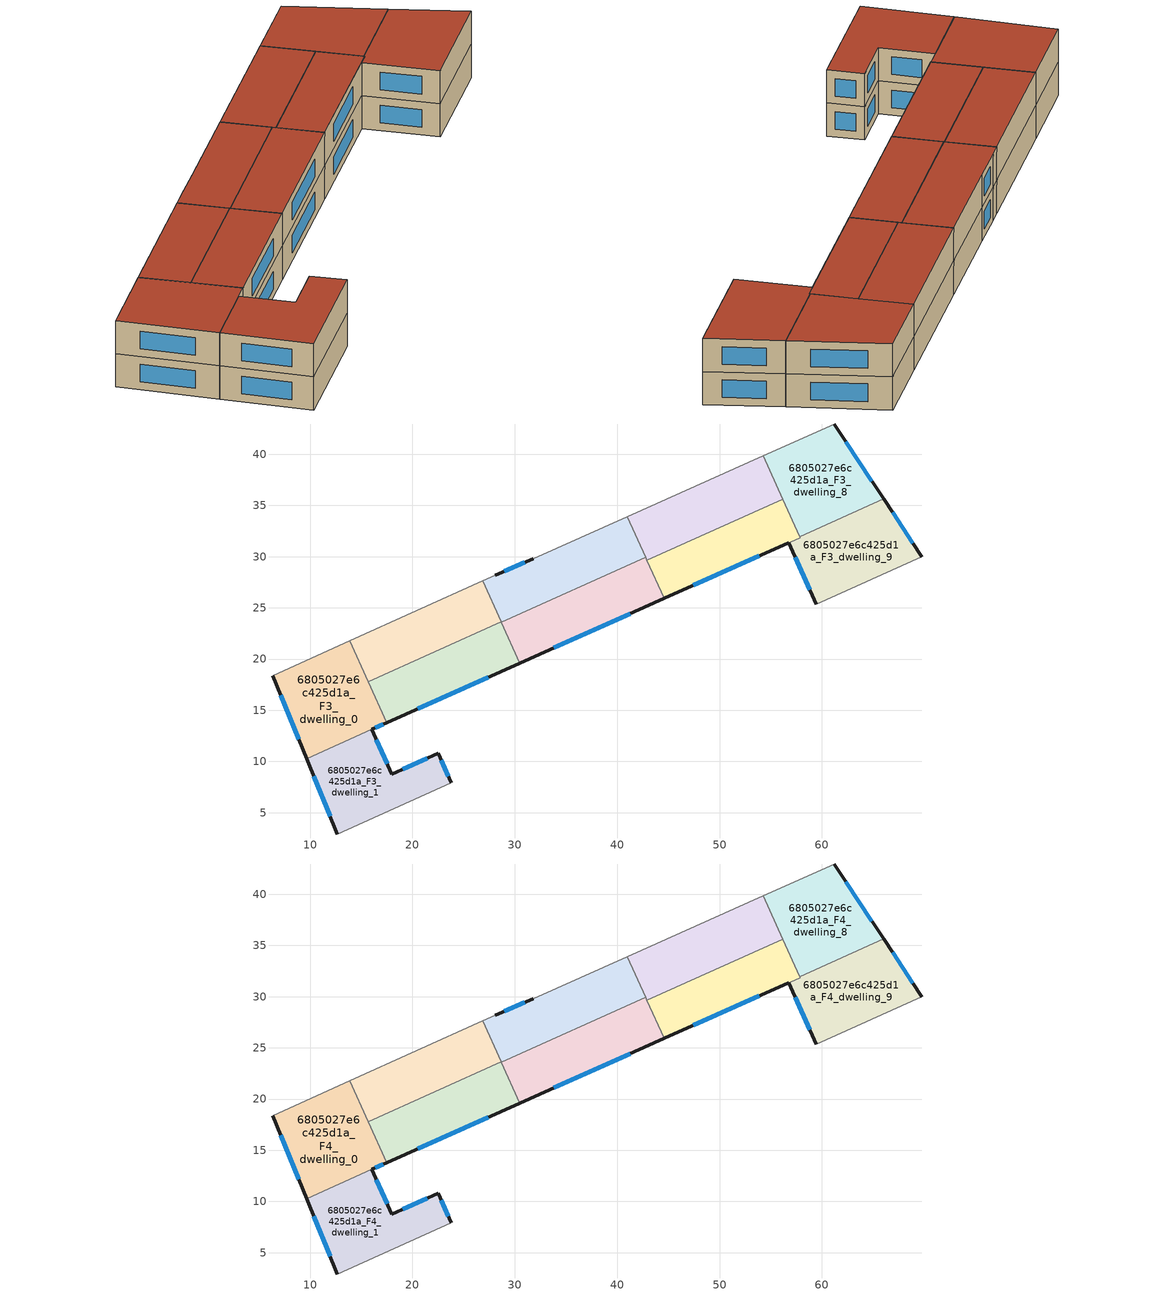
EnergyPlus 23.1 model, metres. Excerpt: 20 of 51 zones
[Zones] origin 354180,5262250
6805027e6c425d1a_F3_dwelling_0
 floor to 6805027e6c425d1a_F2_dwelling_0 (EU_floor_Construction): 13.89,21.79 17.48,13.79 9.66,10.27 6.35,18.39 z9
 wall outside (EU_wall_Construction): 6.35,18.39 9.66,10.27 / 16.02,13.13 17.48,13.79 z9:12
 wall adiabatic (EU_wall_Construction): 13.89,21.79 6.35,18.39 z9:12
 wall to 6805027e6c425d1a_F3_dwelling_2 (EU_wall_Construction): 15.69,17.78 13.89,21.79 z9:12
 wall to 6805027e6c425d1a_F3_dwelling_1 (EU_wall_Construction): 9.66,10.27 16.02,13.13 z9:12
 wall to 6805027e6c425d1a_F3_dwelling_3 (EU_wall_Construction): 17.49,13.79 15.69,17.78 z9:12
 window (EU_Window_Construction): 7.12,16.48 8.88,12.18 / 16.36,13.29 17.14,13.64 z9.7:11.3
6805027e6c425d1a_F3_dwelling_1
 floor to 6805027e6c425d1a_F2_dwelling_1 (EU_floor_Construction): 22.5,10.79 23.8,7.89 12.66,2.91 9.66,10.27 16.02,13.13 17.99,8.77 z9
 wall outside (EU_wall_Construction): 23.8,7.89 22.5,10.79 17.99,8.77 16.02,13.13 / 9.66,10.27 12.66,2.91 z9:12
 wall adiabatic (EU_wall_Construction): 12.66,2.91 23.8,7.89 z9:12
 window (EU_Window_Construction): 17.53,9.79 16.48,12.11 / 21.44,10.32 19.05,9.25 / 23.5,8.57 22.81,10.11 / 10.36,8.54 11.96,4.64 z9.7:11.3
6805027e6c425d1a_F3_dwelling_2
 floor to 6805027e6c425d1a_F2_dwelling_2 (EU_floor_Construction): 26.86,27.63 28.66,23.62 15.69,17.78 13.89,21.79 z9
 wall to 6805027e6c425d1a_F3_dwelling_3 (EU_wall_Construction): 15.69,17.78 28.66,23.62 z9:12
 wall adiabatic (EU_wall_Construction): 26.86,27.63 13.89,21.79 z9:12
 wall to 6805027e6c425d1a_F3_dwelling_4 (EU_wall_Construction): 28.66,23.62 26.86,27.63 z9:12
6805027e6c425d1a_F3_dwelling_3
 floor to 6805027e6c425d1a_F2_dwelling_3 (EU_floor_Construction): 28.66,23.62 30.47,19.6 17.49,13.79 15.69,17.78 z9
 wall outside (EU_wall_Construction): 17.49,13.79 30.47,19.6 z9:12
 wall to 6805027e6c425d1a_F3_dwelling_5 (EU_wall_Construction): 30.47,19.6 28.68,23.59 z9:12
 wall to 6805027e6c425d1a_F3_dwelling_4 (EU_wall_Construction): 28.68,23.59 28.66,23.62 z9:12
 window (EU_Window_Construction): 20.54,15.16 27.42,18.24 z9.7:11.3
6805027e6c425d1a_F3_dwelling_4
 floor to 6805027e6c425d1a_F2_dwelling_4 (EU_floor_Construction): 40.98,33.91 42.77,29.93 28.68,23.59 26.86,27.63 28.11,28.19 31.82,29.81 z9
 wall outside (EU_wall_Construction): 31.82,29.81 28.11,28.19 z9:12
 wall adiabatic (EU_wall_Construction): 40.98,33.91 31.82,29.81 / 28.11,28.19 26.86,27.63 z9:12
 wall to 6805027e6c425d1a_F3_dwelling_5 (EU_wall_Construction): 28.68,23.59 42.77,29.93 z9:12
 wall to 6805027e6c425d1a_F3_dwelling_6 (EU_wall_Construction): 42.77,29.93 40.98,33.91 z9:12
 window (EU_Window_Construction): 30.95,29.43 28.98,28.57 z9.7:11.3
6805027e6c425d1a_F3_dwelling_5
 floor to 6805027e6c425d1a_F2_dwelling_5 (EU_floor_Construction): 42.77,29.93 44.58,25.91 30.47,19.6 28.68,23.59 z9
 wall outside (EU_wall_Construction): 30.47,19.6 44.58,25.91 z9:12
 wall to 6805027e6c425d1a_F3_dwelling_7 (EU_wall_Construction): 44.58,25.92 42.9,29.64 z9:12
 wall to 6805027e6c425d1a_F3_dwelling_6 (EU_wall_Construction): 42.9,29.64 42.77,29.93 z9:12
 window (EU_Window_Construction): 33.79,21.08 41.27,24.43 z9.7:11.3
6805027e6c425d1a_F3_dwelling_6
 floor to 6805027e6c425d1a_F2_dwelling_6 (EU_floor_Construction): 54.26,39.85 56.17,35.62 42.9,29.64 40.98,33.91 z9
 wall to 6805027e6c425d1a_F3_dwelling_7 (EU_wall_Construction): 42.9,29.64 56.17,35.62 z9:12
 wall adiabatic (EU_wall_Construction): 54.26,39.85 40.98,33.91 z9:12
 wall to 6805027e6c425d1a_F3_dwelling_8 (EU_wall_Construction): 56.17,35.62 54.26,39.85 z9:12
6805027e6c425d1a_F3_dwelling_7
 floor to 6805027e6c425d1a_F2_dwelling_7 (EU_floor_Construction): 56.17,35.62 57.86,31.86 44.58,25.92 42.9,29.64 z9
 wall to 6805027e6c425d1a_F3_dwelling_9 (EU_wall_Construction): 44.58,25.92 57.86,31.86 57.82,31.95 z9:12
 wall to 6805027e6c425d1a_F3_dwelling_8 (EU_wall_Construction): 57.82,31.95 56.17,35.62 z9:12
6805027e6c425d1a_F3_dwelling_8
 floor to 6805027e6c425d1a_F2_dwelling_8 (EU_floor_Construction): 61.2,42.96 66.02,35.64 57.82,31.95 54.26,39.85 z9
 wall outside (EU_wall_Construction): 66.02,35.64 61.2,42.96 z9:12
 wall to 6805027e6c425d1a_F3_dwelling_9 (EU_wall_Construction): 57.82,31.95 66.02,35.64 z9:12
 wall adiabatic (EU_wall_Construction): 61.2,42.96 54.26,39.85 z9:12
 window (EU_Window_Construction): 64.89,37.36 62.33,41.24 z9.7:11.3
6805027e6c425d1a_F3_dwelling_9
 floor to 6805027e6c425d1a_F2_dwelling_9 (EU_floor_Construction): 66.02,35.64 69.76,29.98 59.44,25.36 56.75,31.36 44.58,25.92 57.86,31.86 57.82,31.95 z9
 wall outside (EU_wall_Construction): 69.76,29.98 66.02,35.64 / 44.58,25.91 56.75,31.36 59.44,25.36 z9:12
 wall adiabatic (EU_wall_Construction): 59.44,25.36 69.76,29.98 z9:12
 window (EU_Window_Construction): 68.88,31.31 66.9,34.31 / 57.38,29.95 58.81,26.77 / 47.44,27.19 53.89,30.08 z9.7:11.3
6805027e6c425d1a_F4_dwelling_0
 floor to 6805027e6c425d1a_F3_dwelling_0 (EU_floor_Construction): 13.89,21.79 17.48,13.79 9.66,10.27 6.35,18.39 z12
 wall outside (EU_wall_Construction): 6.35,18.39 9.66,10.27 / 16.02,13.13 17.48,13.79 z12:15
 wall adiabatic (EU_wall_Construction): 13.89,21.79 6.35,18.39 z12:15
 wall to 6805027e6c425d1a_F4_dwelling_2 (EU_wall_Construction): 15.69,17.78 13.89,21.79 z12:15
 wall to 6805027e6c425d1a_F4_dwelling_1 (EU_wall_Construction): 9.66,10.27 16.02,13.13 z12:15
 wall to 6805027e6c425d1a_F4_dwelling_3 (EU_wall_Construction): 17.49,13.79 15.69,17.78 z12:15
 window (EU_Window_Construction): 7.12,16.48 8.88,12.18 / 16.36,13.29 17.14,13.64 z12.7:14.3
 roof outside (EU_roof_Construction): 17.48,13.79 13.89,21.79 6.35,18.39 9.66,10.27 z15
6805027e6c425d1a_F4_dwelling_1
 floor to 6805027e6c425d1a_F3_dwelling_1 (EU_floor_Construction): 22.5,10.79 23.8,7.89 12.66,2.91 9.66,10.27 16.02,13.13 17.99,8.77 z12
 wall outside (EU_wall_Construction): 23.8,7.89 22.5,10.79 17.99,8.77 16.02,13.13 / 9.66,10.27 12.66,2.91 z12:15
 wall adiabatic (EU_wall_Construction): 12.66,2.91 23.8,7.89 z12:15
 window (EU_Window_Construction): 17.53,9.79 16.48,12.11 / 21.44,10.32 19.05,9.25 / 23.5,8.57 22.81,10.11 / 10.36,8.54 11.96,4.64 z12.7:14.3
 roof outside (EU_roof_Construction): 23.8,7.89 22.5,10.79 17.99,8.77 16.02,13.13 9.66,10.27 12.66,2.91 z15
6805027e6c425d1a_F4_dwelling_2
 floor to 6805027e6c425d1a_F3_dwelling_2 (EU_floor_Construction): 26.86,27.63 28.66,23.62 15.69,17.78 13.89,21.79 z12
 wall to 6805027e6c425d1a_F4_dwelling_3 (EU_wall_Construction): 15.69,17.78 28.66,23.62 z12:15
 wall adiabatic (EU_wall_Construction): 26.86,27.63 13.89,21.79 z12:15
 wall to 6805027e6c425d1a_F4_dwelling_4 (EU_wall_Construction): 28.66,23.62 26.86,27.63 z12:15
 roof outside (EU_roof_Construction): 28.66,23.62 26.86,27.63 13.89,21.79 15.69,17.78 z15
6805027e6c425d1a_F4_dwelling_3
 floor to 6805027e6c425d1a_F3_dwelling_3 (EU_floor_Construction): 28.66,23.62 30.47,19.6 17.49,13.79 15.69,17.78 z12
 wall outside (EU_wall_Construction): 17.49,13.79 30.47,19.6 z12:15
 wall to 6805027e6c425d1a_F4_dwelling_5 (EU_wall_Construction): 30.47,19.6 28.68,23.59 z12:15
 wall to 6805027e6c425d1a_F4_dwelling_4 (EU_wall_Construction): 28.68,23.59 28.66,23.62 z12:15
 window (EU_Window_Construction): 20.54,15.16 27.42,18.24 z12.7:14.3
 roof outside (EU_roof_Construction): 30.47,19.6 28.66,23.62 15.69,17.78 17.49,13.79 z15
6805027e6c425d1a_F4_dwelling_4
 floor to 6805027e6c425d1a_F3_dwelling_4 (EU_floor_Construction): 40.98,33.91 42.77,29.93 28.68,23.59 26.86,27.63 28.11,28.19 31.82,29.81 z12
 wall outside (EU_wall_Construction): 31.82,29.81 28.11,28.19 z12:15
 wall adiabatic (EU_wall_Construction): 40.98,33.91 31.82,29.81 / 28.11,28.19 26.86,27.63 z12:15
 wall to 6805027e6c425d1a_F4_dwelling_5 (EU_wall_Construction): 28.68,23.59 42.77,29.93 z12:15
 wall to 6805027e6c425d1a_F4_dwelling_6 (EU_wall_Construction): 42.77,29.93 40.98,33.91 z12:15
 window (EU_Window_Construction): 30.95,29.43 28.98,28.57 z12.7:14.3
 roof outside (EU_roof_Construction): 42.77,29.93 40.98,33.91 31.82,29.81 28.11,28.19 26.86,27.63 28.68,23.59 z15
6805027e6c425d1a_F4_dwelling_5
 floor to 6805027e6c425d1a_F3_dwelling_5 (EU_floor_Construction): 42.77,29.93 44.58,25.91 30.47,19.6 28.68,23.59 z12
 wall outside (EU_wall_Construction): 30.47,19.6 44.58,25.91 z12:15
 wall to 6805027e6c425d1a_F4_dwelling_7 (EU_wall_Construction): 44.58,25.92 42.9,29.64 z12:15
 wall to 6805027e6c425d1a_F4_dwelling_6 (EU_wall_Construction): 42.9,29.64 42.77,29.93 z12:15
 window (EU_Window_Construction): 33.79,21.08 41.27,24.43 z12.7:14.3
 roof outside (EU_roof_Construction): 44.58,25.91 42.77,29.93 28.68,23.59 30.47,19.6 z15
6805027e6c425d1a_F4_dwelling_6
 floor to 6805027e6c425d1a_F3_dwelling_6 (EU_floor_Construction): 54.26,39.85 56.17,35.62 42.9,29.64 40.98,33.91 z12
 wall to 6805027e6c425d1a_F4_dwelling_7 (EU_wall_Construction): 42.9,29.64 56.17,35.62 z12:15
 wall adiabatic (EU_wall_Construction): 54.26,39.85 40.98,33.91 z12:15
 wall to 6805027e6c425d1a_F4_dwelling_8 (EU_wall_Construction): 56.17,35.62 54.26,39.85 z12:15
 roof outside (EU_roof_Construction): 56.17,35.62 54.26,39.85 40.98,33.91 42.9,29.64 z15
6805027e6c425d1a_F4_dwelling_7
 floor to 6805027e6c425d1a_F3_dwelling_7 (EU_floor_Construction): 56.17,35.62 57.86,31.86 44.58,25.92 42.9,29.64 z12
 wall to 6805027e6c425d1a_F4_dwelling_9 (EU_wall_Construction): 44.58,25.92 57.86,31.86 57.82,31.95 z12:15
 wall to 6805027e6c425d1a_F4_dwelling_8 (EU_wall_Construction): 57.82,31.95 56.17,35.62 z12:15
 roof outside (EU_roof_Construction): 57.86,31.86 56.17,35.62 42.9,29.64 44.58,25.92 z15
6805027e6c425d1a_F4_dwelling_8
 floor to 6805027e6c425d1a_F3_dwelling_8 (EU_floor_Construction): 61.2,42.96 66.02,35.64 57.82,31.95 54.26,39.85 z12
 wall outside (EU_wall_Construction): 66.02,35.64 61.2,42.96 z12:15
 wall to 6805027e6c425d1a_F4_dwelling_9 (EU_wall_Construction): 57.82,31.95 66.02,35.64 z12:15
 wall adiabatic (EU_wall_Construction): 61.2,42.96 54.26,39.85 z12:15
 window (EU_Window_Construction): 64.89,37.36 62.33,41.24 z12.7:14.3
 roof outside (EU_roof_Construction): 66.02,35.64 61.2,42.96 54.26,39.85 57.82,31.95 z15
6805027e6c425d1a_F4_dwelling_9
 floor to 6805027e6c425d1a_F3_dwelling_9 (EU_floor_Construction): 66.02,35.64 69.76,29.98 59.44,25.36 56.75,31.36 44.58,25.92 57.86,31.86 57.82,31.95 z12
 wall outside (EU_wall_Construction): 69.76,29.98 66.02,35.64 / 44.58,25.91 56.75,31.36 59.44,25.36 z12:15
 wall adiabatic (EU_wall_Construction): 59.44,25.36 69.76,29.98 z12:15
 window (EU_Window_Construction): 68.88,31.31 66.9,34.31 / 57.38,29.95 58.81,26.77 / 47.44,27.19 53.89,30.08 z12.7:14.3
 roof outside (EU_roof_Construction): 69.76,29.98 66.02,35.64 57.82,31.95 57.86,31.86 44.58,25.92 56.75,31.36 59.44,25.36 z15
[Building]
EU S2 Campaign: North Axis=0; Terrain=City; Solar Distribution=FullExterior
[Site:Location]
Budapest.Ferenc.Liszt.Intl.AP: Latitude=47.437; Longitude=19.256; Time Zone=1; Elevation=185
[SizingPeriod:WeatherFileDays]
AnnualSizingPeriod: Begin Month=1; Begin Day of Month=1; End Month=12; End Day of Month=31; Day of Week for Start Day=Monday; Use Weather File Daylight Saving Period=No; Use Weather File Rain and Snow Indicators=No
[MATERIAL]
EU_InternalMass_Material: Roughness=MediumRough; Thickness=0.1; Conductivity=1; Density=1800; Specific Heat=900; Thermal Absorptance=0.9; Solar Absorptance=0.7; Visible Absorptance=0.7
[MATERIAL:NOMASS] Roughness=MediumRough; Thermal Absorptance=0.9; Solar Absorptance=0.7; Visible Absorptance=0.7
Name | Thermal Resistance
EU_wall_NoMass | 0.832559
EU_roof_NoMass | 1.39638
EU_floor_NoMass | 0.872794
[WINDOWMATERIAL:SIMPLEGLAZINGSYSTEM]
EU_Window_SimpleGlazing: UFactor=2.79869; Solar Heat Gain Coefficient=0.75; Visible Transmittance=0.75
[CONSTRUCTION]
EU_wall_Construction: EU_wall_NoMass
EU_roof_Construction: EU_roof_NoMass
EU_floor_Construction: EU_floor_NoMass
EU_Window_Construction: EU_Window_SimpleGlazing
EU_InternalMass_Construction: EU_InternalMass_Material
[ZONE] Type=1; Multiplier=1; Ceiling Height=autocalculate; Floor Area=autocalculate; Part of Total Floor Area=Yes
Name | Volume
6805027e6c425d1a_F3_dwelling_0; 6805027e6c425d1a_F4_dwelling_0 | 221.56
6805027e6c425d1a_F3_dwelling_1; 6805027e6c425d1a_F4_dwelling_1 | 217.027
6805027e6c425d1a_F3_dwelling_2; 6805027e6c425d1a_F4_dwelling_2 | 187.454
6805027e6c425d1a_F3_dwelling_3; 6805027e6c425d1a_F4_dwelling_3 | 187.443
6805027e6c425d1a_F3_dwelling_4; 6805027e6c425d1a_F4_dwelling_4 | 203.401
6805027e6c425d1a_F3_dwelling_5; 6805027e6c425d1a_F4_dwelling_5 | 203.397
6805027e6c425d1a_F3_dwelling_6; 6805027e6c425d1a_F4_dwelling_6 | 203.385
6805027e6c425d1a_F3_dwelling_7; 6805027e6c425d1a_F4_dwelling_7 | 179.044
6805027e6c425d1a_F3_dwelling_8; 6805027e6c425d1a_F4_dwelling_8 | 215.423
6805027e6c425d1a_F3_dwelling_9; 6805027e6c425d1a_F4_dwelling_9 | 215.677
[INTERNALMASS] Construction=EU_InternalMass_Construction
Name | Zone or ZoneList | Surface Area
6805027e6c425d1a_F3_dwelling_0_EU_InternalMass | 6805027e6c425d1a_F3_dwelling_0 | 73.856
6805027e6c425d1a_F3_dwelling_1_EU_InternalMass | 6805027e6c425d1a_F3_dwelling_1 | 72.3424
6805027e6c425d1a_F3_dwelling_2_EU_InternalMass | 6805027e6c425d1a_F3_dwelling_2 | 62.4848
6805027e6c425d1a_F3_dwelling_3_EU_InternalMass | 6805027e6c425d1a_F3_dwelling_3 | 62.4809
6805027e6c425d1a_F3_dwelling_4_EU_InternalMass | 6805027e6c425d1a_F3_dwelling_4 | 67.8002
6805027e6c425d1a_F3_dwelling_5_EU_InternalMass | 6805027e6c425d1a_F3_dwelling_5 | 67.7989
6805027e6c425d1a_F3_dwelling_6_EU_InternalMass | 6805027e6c425d1a_F3_dwelling_6 | 67.7952
6805027e6c425d1a_F3_dwelling_7_EU_InternalMass | 6805027e6c425d1a_F3_dwelling_7 | 59.6812
6805027e6c425d1a_F3_dwelling_8_EU_InternalMass | 6805027e6c425d1a_F3_dwelling_8 | 71.8078
6805027e6c425d1a_F3_dwelling_9_EU_InternalMass | 6805027e6c425d1a_F3_dwelling_9 | 71.8948
6805027e6c425d1a_F4_dwelling_0_EU_InternalMass | 6805027e6c425d1a_F4_dwelling_0 | 73.856
6805027e6c425d1a_F4_dwelling_1_EU_InternalMass | 6805027e6c425d1a_F4_dwelling_1 | 72.3424
6805027e6c425d1a_F4_dwelling_2_EU_InternalMass | 6805027e6c425d1a_F4_dwelling_2 | 62.4848
6805027e6c425d1a_F4_dwelling_3_EU_InternalMass | 6805027e6c425d1a_F4_dwelling_3 | 62.4809
6805027e6c425d1a_F4_dwelling_4_EU_InternalMass | 6805027e6c425d1a_F4_dwelling_4 | 67.8002
6805027e6c425d1a_F4_dwelling_5_EU_InternalMass | 6805027e6c425d1a_F4_dwelling_5 | 67.7989
6805027e6c425d1a_F4_dwelling_6_EU_InternalMass | 6805027e6c425d1a_F4_dwelling_6 | 67.7952
6805027e6c425d1a_F4_dwelling_7_EU_InternalMass | 6805027e6c425d1a_F4_dwelling_7 | 59.6812
6805027e6c425d1a_F4_dwelling_8_EU_InternalMass | 6805027e6c425d1a_F4_dwelling_8 | 71.8078
6805027e6c425d1a_F4_dwelling_9_EU_InternalMass | 6805027e6c425d1a_F4_dwelling_9 | 71.8948
[OTHEREQUIPMENT] Fuel Type=Electricity; Design Level Calculation Method=Watts/Area; Power per Zone Floor Area=1; Fraction Latent=0; Fraction Radiant=0; Fraction Lost=0; Carbon Dioxide Generation Rate=0; EndUse Subcategory=EU_Step8_InternalGains
Name | Zone or ZoneList or Space or SpaceList | Schedule
EU_Step8_InternalGain_6805027e6c425d1a_F3_dwelling_0_f000 | 6805027e6c425d1a_F3_dwelling_0 | EU_Step8_GainSchedule_6805027e6c425d1a_F3_dwelling_0_f000
EU_Step8_InternalGain_6805027e6c425d1a_F3_dwelling_1_f000 | 6805027e6c425d1a_F3_dwelling_1 | EU_Step8_GainSchedule_6805027e6c425d1a_F3_dwelling_1_f000
EU_Step8_InternalGain_6805027e6c425d1a_F3_dwelling_2_f000 | 6805027e6c425d1a_F3_dwelling_2 | EU_Step8_GainSchedule_6805027e6c425d1a_F3_dwelling_2_f000
EU_Step8_InternalGain_6805027e6c425d1a_F3_dwelling_3_f000 | 6805027e6c425d1a_F3_dwelling_3 | EU_Step8_GainSchedule_6805027e6c425d1a_F3_dwelling_3_f000
EU_Step8_InternalGain_6805027e6c425d1a_F3_dwelling_4_f000 | 6805027e6c425d1a_F3_dwelling_4 | EU_Step8_GainSchedule_6805027e6c425d1a_F3_dwelling_4_f000
EU_Step8_InternalGain_6805027e6c425d1a_F3_dwelling_5_f000 | 6805027e6c425d1a_F3_dwelling_5 | EU_Step8_GainSchedule_6805027e6c425d1a_F3_dwelling_5_f000
EU_Step8_InternalGain_6805027e6c425d1a_F3_dwelling_6_f000 | 6805027e6c425d1a_F3_dwelling_6 | EU_Step8_GainSchedule_6805027e6c425d1a_F3_dwelling_6_f000
EU_Step8_InternalGain_6805027e6c425d1a_F3_dwelling_7_f000 | 6805027e6c425d1a_F3_dwelling_7 | EU_Step8_GainSchedule_6805027e6c425d1a_F3_dwelling_7_f000
EU_Step8_InternalGain_6805027e6c425d1a_F3_dwelling_8_f000 | 6805027e6c425d1a_F3_dwelling_8 | EU_Step8_GainSchedule_6805027e6c425d1a_F3_dwelling_8_f000
EU_Step8_InternalGain_6805027e6c425d1a_F3_dwelling_9_f000 | 6805027e6c425d1a_F3_dwelling_9 | EU_Step8_GainSchedule_6805027e6c425d1a_F3_dwelling_9_f000
EU_Step8_InternalGain_6805027e6c425d1a_F4_dwelling_0_f000 | 6805027e6c425d1a_F4_dwelling_0 | EU_Step8_GainSchedule_6805027e6c425d1a_F4_dwelling_0_f000
EU_Step8_InternalGain_6805027e6c425d1a_F4_dwelling_1_f000 | 6805027e6c425d1a_F4_dwelling_1 | EU_Step8_GainSchedule_6805027e6c425d1a_F4_dwelling_1_f000
EU_Step8_InternalGain_6805027e6c425d1a_F4_dwelling_2_f000 | 6805027e6c425d1a_F4_dwelling_2 | EU_Step8_GainSchedule_6805027e6c425d1a_F4_dwelling_2_f000
EU_Step8_InternalGain_6805027e6c425d1a_F4_dwelling_3_f000 | 6805027e6c425d1a_F4_dwelling_3 | EU_Step8_GainSchedule_6805027e6c425d1a_F4_dwelling_3_f000
EU_Step8_InternalGain_6805027e6c425d1a_F4_dwelling_4_f000 | 6805027e6c425d1a_F4_dwelling_4 | EU_Step8_GainSchedule_6805027e6c425d1a_F4_dwelling_4_f000
EU_Step8_InternalGain_6805027e6c425d1a_F4_dwelling_5_f000 | 6805027e6c425d1a_F4_dwelling_5 | EU_Step8_GainSchedule_6805027e6c425d1a_F4_dwelling_5_f000
EU_Step8_InternalGain_6805027e6c425d1a_F4_dwelling_6_f000 | 6805027e6c425d1a_F4_dwelling_6 | EU_Step8_GainSchedule_6805027e6c425d1a_F4_dwelling_6_f000
EU_Step8_InternalGain_6805027e6c425d1a_F4_dwelling_7_f000 | 6805027e6c425d1a_F4_dwelling_7 | EU_Step8_GainSchedule_6805027e6c425d1a_F4_dwelling_7_f000
EU_Step8_InternalGain_6805027e6c425d1a_F4_dwelling_8_f000 | 6805027e6c425d1a_F4_dwelling_8 | EU_Step8_GainSchedule_6805027e6c425d1a_F4_dwelling_8_f000
EU_Step8_InternalGain_6805027e6c425d1a_F4_dwelling_9_f000 | 6805027e6c425d1a_F4_dwelling_9 | EU_Step8_GainSchedule_6805027e6c425d1a_F4_dwelling_9_f000
[ZONEVENTILATION:DESIGNFLOWRATE] Schedule=EU_AlwaysOn; Design Flow Rate Calculation Method=AirChanges/Hour; Air Changes per Hour=0.475469; Ventilation Type=Natural; Fan Pressure Rise=0; Fan Total Efficiency=1; Constant Term Coefficient=1; Temperature Term Coefficient=0; Velocity Term Coefficient=0; Velocity Squared Term Coefficient=0; Minimum Indoor Temperature=-100; Maximum Indoor Temperature=100; Delta Temperature=-100; Minimum Outdoor Temperature=-100; Maximum Outdoor Temperature=100; Maximum Wind Speed=40
Name | Zone or ZoneList or Space or SpaceList
EU_ConstantAir_6805027e6c425d1a_F3_dwelling_0 | 6805027e6c425d1a_F3_dwelling_0
EU_ConstantAir_6805027e6c425d1a_F3_dwelling_1 | 6805027e6c425d1a_F3_dwelling_1
EU_ConstantAir_6805027e6c425d1a_F3_dwelling_2 | 6805027e6c425d1a_F3_dwelling_2
EU_ConstantAir_6805027e6c425d1a_F3_dwelling_3 | 6805027e6c425d1a_F3_dwelling_3
EU_ConstantAir_6805027e6c425d1a_F3_dwelling_4 | 6805027e6c425d1a_F3_dwelling_4
EU_ConstantAir_6805027e6c425d1a_F3_dwelling_5 | 6805027e6c425d1a_F3_dwelling_5
EU_ConstantAir_6805027e6c425d1a_F3_dwelling_6 | 6805027e6c425d1a_F3_dwelling_6
EU_ConstantAir_6805027e6c425d1a_F3_dwelling_7 | 6805027e6c425d1a_F3_dwelling_7
EU_ConstantAir_6805027e6c425d1a_F3_dwelling_8 | 6805027e6c425d1a_F3_dwelling_8
EU_ConstantAir_6805027e6c425d1a_F3_dwelling_9 | 6805027e6c425d1a_F3_dwelling_9
EU_ConstantAir_6805027e6c425d1a_F4_dwelling_0 | 6805027e6c425d1a_F4_dwelling_0
EU_ConstantAir_6805027e6c425d1a_F4_dwelling_1 | 6805027e6c425d1a_F4_dwelling_1
EU_ConstantAir_6805027e6c425d1a_F4_dwelling_2 | 6805027e6c425d1a_F4_dwelling_2
EU_ConstantAir_6805027e6c425d1a_F4_dwelling_3 | 6805027e6c425d1a_F4_dwelling_3
EU_ConstantAir_6805027e6c425d1a_F4_dwelling_4 | 6805027e6c425d1a_F4_dwelling_4
EU_ConstantAir_6805027e6c425d1a_F4_dwelling_5 | 6805027e6c425d1a_F4_dwelling_5
EU_ConstantAir_6805027e6c425d1a_F4_dwelling_6 | 6805027e6c425d1a_F4_dwelling_6
EU_ConstantAir_6805027e6c425d1a_F4_dwelling_7 | 6805027e6c425d1a_F4_dwelling_7
EU_ConstantAir_6805027e6c425d1a_F4_dwelling_8 | 6805027e6c425d1a_F4_dwelling_8
EU_ConstantAir_6805027e6c425d1a_F4_dwelling_9 | 6805027e6c425d1a_F4_dwelling_9
[HVACTEMPLATE:THERMOSTAT] Constant Heating Setpoint=20; Constant Cooling Setpoint=50
EU_HeatOnly_6805027e6c425d1a_F0_dwelling_0; EU_HeatOnly_6805027e6c425d1a_F0_dwelling_1; EU_HeatOnly_6805027e6c425d1a_F0_dwelling_2; EU_HeatOnly_6805027e6c425d1a_F0_dwelling_3; EU_HeatOnly_6805027e6c425d1a_F0_dwelling_4; EU_HeatOnly_6805027e6c425d1a_F0_dwelling_5; EU_HeatOnly_6805027e6c425d1a_F0_dwelling_6; EU_HeatOnly_6805027e6c425d1a_F0_dwelling_7; EU_HeatOnly_6805027e6c425d1a_F0_dwelling_8; EU_HeatOnly_6805027e6c425d1a_F0_dwelling_9; EU_HeatOnly_6805027e6c425d1a_F0_dwelling_10; EU_HeatOnly_6805027e6c425d1a_F1_dwelling_0; EU_HeatOnly_6805027e6c425d1a_F1_dwelling_1; EU_HeatOnly_6805027e6c425d1a_F1_dwelling_2; EU_HeatOnly_6805027e6c425d1a_F1_dwelling_3; EU_HeatOnly_6805027e6c425d1a_F1_dwelling_4; EU_HeatOnly_6805027e6c425d1a_F1_dwelling_5; EU_HeatOnly_6805027e6c425d1a_F1_dwelling_6; EU_HeatOnly_6805027e6c425d1a_F1_dwelling_7; EU_HeatOnly_6805027e6c425d1a_F1_dwelling_8; EU_HeatOnly_6805027e6c425d1a_F1_dwelling_9; EU_HeatOnly_6805027e6c425d1a_F2_dwelling_0; EU_HeatOnly_6805027e6c425d1a_F2_dwelling_1; EU_HeatOnly_6805027e6c425d1a_F2_dwelling_2; EU_HeatOnly_6805027e6c425d1a_F2_dwelling_3; EU_HeatOnly_6805027e6c425d1a_F2_dwelling_4; EU_HeatOnly_6805027e6c425d1a_F2_dwelling_5; EU_HeatOnly_6805027e6c425d1a_F2_dwelling_6; EU_HeatOnly_6805027e6c425d1a_F2_dwelling_7; EU_HeatOnly_6805027e6c425d1a_F2_dwelling_8; EU_HeatOnly_6805027e6c425d1a_F2_dwelling_9; EU_HeatOnly_6805027e6c425d1a_F3_dwelling_0; EU_HeatOnly_6805027e6c425d1a_F3_dwelling_1; EU_HeatOnly_6805027e6c425d1a_F3_dwelling_2; EU_HeatOnly_6805027e6c425d1a_F3_dwelling_3; EU_HeatOnly_6805027e6c425d1a_F3_dwelling_4; EU_HeatOnly_6805027e6c425d1a_F3_dwelling_5; EU_HeatOnly_6805027e6c425d1a_F3_dwelling_6; EU_HeatOnly_6805027e6c425d1a_F3_dwelling_7; EU_HeatOnly_6805027e6c425d1a_F3_dwelling_8; EU_HeatOnly_6805027e6c425d1a_F3_dwelling_9; EU_HeatOnly_6805027e6c425d1a_F4_dwelling_0; EU_HeatOnly_6805027e6c425d1a_F4_dwelling_1; EU_HeatOnly_6805027e6c425d1a_F4_dwelling_2; EU_HeatOnly_6805027e6c425d1a_F4_dwelling_3; EU_HeatOnly_6805027e6c425d1a_F4_dwelling_4; EU_HeatOnly_6805027e6c425d1a_F4_dwelling_5; EU_HeatOnly_6805027e6c425d1a_F4_dwelling_6; EU_HeatOnly_6805027e6c425d1a_F4_dwelling_7; EU_HeatOnly_6805027e6c425d1a_F4_dwelling_8; EU_HeatOnly_6805027e6c425d1a_F4_dwelling_9
[HVACTEMPLATE:ZONE:IDEALLOADSAIRSYSTEM] System Availability Schedule=EU_AlwaysOn; Maximum Heating Supply Air Temperature=50; Minimum Cooling Supply Air Temperature=13; Maximum Heating Supply Air Humidity Ratio=0.0156; Minimum Cooling Supply Air Humidity Ratio=0.0077; Heating Limit=NoLimit; Cooling Limit=NoLimit; Heating Availability Schedule=EU_AlwaysOn; Cooling Availability Schedule=EU_CoolingOff; Dehumidification Control Type=ConstantSensibleHeatRatio; Cooling Sensible Heat Ratio=0.7; Dehumidification Setpoint=60; Humidification Control Type=None; Humidification Setpoint=30; Outdoor Air Method=None; Outdoor Air Flow Rate per Person=0.00944; Outdoor Air Flow Rate per Zone Floor Area=0; Outdoor Air Flow Rate per Zone=0; Demand Controlled Ventilation Type=None; Outdoor Air Economizer Type=NoEconomizer; Heat Recovery Type=None; Sensible Heat Recovery Effectiveness=0.7; Latent Heat Recovery Effectiveness=0.65
Name | Template Thermostat
6805027e6c425d1a_F3_dwelling_0 | EU_HeatOnly_6805027e6c425d1a_F3_dwelling_0
6805027e6c425d1a_F3_dwelling_1 | EU_HeatOnly_6805027e6c425d1a_F3_dwelling_1
6805027e6c425d1a_F3_dwelling_2 | EU_HeatOnly_6805027e6c425d1a_F3_dwelling_2
6805027e6c425d1a_F3_dwelling_3 | EU_HeatOnly_6805027e6c425d1a_F3_dwelling_3
6805027e6c425d1a_F3_dwelling_4 | EU_HeatOnly_6805027e6c425d1a_F3_dwelling_4
6805027e6c425d1a_F3_dwelling_5 | EU_HeatOnly_6805027e6c425d1a_F3_dwelling_5
6805027e6c425d1a_F3_dwelling_6 | EU_HeatOnly_6805027e6c425d1a_F3_dwelling_6
6805027e6c425d1a_F3_dwelling_7 | EU_HeatOnly_6805027e6c425d1a_F3_dwelling_7
6805027e6c425d1a_F3_dwelling_8 | EU_HeatOnly_6805027e6c425d1a_F3_dwelling_8
6805027e6c425d1a_F3_dwelling_9 | EU_HeatOnly_6805027e6c425d1a_F3_dwelling_9
6805027e6c425d1a_F4_dwelling_0 | EU_HeatOnly_6805027e6c425d1a_F4_dwelling_0
6805027e6c425d1a_F4_dwelling_1 | EU_HeatOnly_6805027e6c425d1a_F4_dwelling_1
6805027e6c425d1a_F4_dwelling_2 | EU_HeatOnly_6805027e6c425d1a_F4_dwelling_2
6805027e6c425d1a_F4_dwelling_3 | EU_HeatOnly_6805027e6c425d1a_F4_dwelling_3
6805027e6c425d1a_F4_dwelling_4 | EU_HeatOnly_6805027e6c425d1a_F4_dwelling_4
6805027e6c425d1a_F4_dwelling_5 | EU_HeatOnly_6805027e6c425d1a_F4_dwelling_5
6805027e6c425d1a_F4_dwelling_6 | EU_HeatOnly_6805027e6c425d1a_F4_dwelling_6
6805027e6c425d1a_F4_dwelling_7 | EU_HeatOnly_6805027e6c425d1a_F4_dwelling_7
6805027e6c425d1a_F4_dwelling_8 | EU_HeatOnly_6805027e6c425d1a_F4_dwelling_8
6805027e6c425d1a_F4_dwelling_9 | EU_HeatOnly_6805027e6c425d1a_F4_dwelling_9
[SIZING:ZONE] Zone Cooling Design Supply Air Temperature Input Method=SupplyAirTemperature; Zone Cooling Design Supply Air Temperature=13; Zone Heating Design Supply Air Temperature Input Method=SupplyAirTemperature; Zone Heating Design Supply Air Temperature=50; Zone Cooling Design Supply Air Humidity Ratio=0.008; Zone Heating Design Supply Air Humidity Ratio=0.008; Cooling Design Air Flow Method=DesignDay; Cooling Design Air Flow Rate=0; Cooling Minimum Air Flow per Zone Floor Area=0.000762; Cooling Minimum Air Flow=0; Cooling Minimum Air Flow Fraction=0.2; Heating Design Air Flow Method=DesignDay; Heating Design Air Flow Rate=0; Heating Maximum Air Flow per Zone Floor Area=0.002032; Heating Maximum Air Flow=0.141576; Heating Maximum Air Flow Fraction=0.3; Account for Dedicated Outdoor Air System=No; Dedicated Outdoor Air System Control Strategy=NeutralSupplyAir; Dedicated Outdoor Air Low Setpoint Temperature for Design=autosize; Dedicated Outdoor Air High Setpoint Temperature for Design=autosize; Zone Load Sizing Method=Sensible Load Only No Latent Load; Zone Latent Cooling Design Supply Air Humidity Ratio Input Method=HumidityRatioDifference; Zone Cooling Design Supply Air Humidity Ratio Difference=0.005; Zone Latent Heating Design Supply Air Humidity Ratio Input Method=HumidityRatioDifference; Zone Humidification Design Supply Air Humidity Ratio Difference=0.005
6805027e6c425d1a_F3_dwelling_0; 6805027e6c425d1a_F3_dwelling_1; 6805027e6c425d1a_F3_dwelling_2; 6805027e6c425d1a_F3_dwelling_3; 6805027e6c425d1a_F3_dwelling_4; 6805027e6c425d1a_F3_dwelling_5; 6805027e6c425d1a_F3_dwelling_6; 6805027e6c425d1a_F3_dwelling_7; 6805027e6c425d1a_F3_dwelling_8; 6805027e6c425d1a_F3_dwelling_9; 6805027e6c425d1a_F4_dwelling_0; 6805027e6c425d1a_F4_dwelling_1; 6805027e6c425d1a_F4_dwelling_2; 6805027e6c425d1a_F4_dwelling_3; 6805027e6c425d1a_F4_dwelling_4; 6805027e6c425d1a_F4_dwelling_5; 6805027e6c425d1a_F4_dwelling_6; 6805027e6c425d1a_F4_dwelling_7; 6805027e6c425d1a_F4_dwelling_8; 6805027e6c425d1a_F4_dwelling_9
[SCHEDULE:CONSTANT]
Name | Hourly Value
EU_AlwaysOn | 1
EU_CoolingOff | 0
[SCHEDULE:FILE] Column Number=1; Rows to Skip at Top=0; Number of Hours of Data=8760; Column Separator=Comma; Interpolate to Timestep=No; Minutes per Item=60; Adjust Schedule for Daylight Savings=Yes
Name | File
EU_Step8_GainSchedule_6805027e6c425d1a_F3_dwelling_0_f000 | ../../schedules/6805027e6c425d1a/6805027e6c425d1a_F3_dwelling_0_f000_gain.csv
EU_Step8_GainSchedule_6805027e6c425d1a_F3_dwelling_1_f000 | ../../schedules/6805027e6c425d1a/6805027e6c425d1a_F3_dwelling_1_f000_gain.csv
EU_Step8_GainSchedule_6805027e6c425d1a_F3_dwelling_2_f000 | ../../schedules/6805027e6c425d1a/6805027e6c425d1a_F3_dwelling_2_f000_gain.csv
EU_Step8_GainSchedule_6805027e6c425d1a_F3_dwelling_3_f000 | ../../schedules/6805027e6c425d1a/6805027e6c425d1a_F3_dwelling_3_f000_gain.csv
EU_Step8_GainSchedule_6805027e6c425d1a_F3_dwelling_4_f000 | ../../schedules/6805027e6c425d1a/6805027e6c425d1a_F3_dwelling_4_f000_gain.csv
EU_Step8_GainSchedule_6805027e6c425d1a_F3_dwelling_5_f000 | ../../schedules/6805027e6c425d1a/6805027e6c425d1a_F3_dwelling_5_f000_gain.csv
EU_Step8_GainSchedule_6805027e6c425d1a_F3_dwelling_6_f000 | ../../schedules/6805027e6c425d1a/6805027e6c425d1a_F3_dwelling_6_f000_gain.csv
EU_Step8_GainSchedule_6805027e6c425d1a_F3_dwelling_7_f000 | ../../schedules/6805027e6c425d1a/6805027e6c425d1a_F3_dwelling_7_f000_gain.csv
EU_Step8_GainSchedule_6805027e6c425d1a_F3_dwelling_8_f000 | ../../schedules/6805027e6c425d1a/6805027e6c425d1a_F3_dwelling_8_f000_gain.csv
EU_Step8_GainSchedule_6805027e6c425d1a_F3_dwelling_9_f000 | ../../schedules/6805027e6c425d1a/6805027e6c425d1a_F3_dwelling_9_f000_gain.csv
EU_Step8_GainSchedule_6805027e6c425d1a_F4_dwelling_0_f000 | ../../schedules/6805027e6c425d1a/6805027e6c425d1a_F4_dwelling_0_f000_gain.csv
EU_Step8_GainSchedule_6805027e6c425d1a_F4_dwelling_1_f000 | ../../schedules/6805027e6c425d1a/6805027e6c425d1a_F4_dwelling_1_f000_gain.csv
EU_Step8_GainSchedule_6805027e6c425d1a_F4_dwelling_2_f000 | ../../schedules/6805027e6c425d1a/6805027e6c425d1a_F4_dwelling_2_f000_gain.csv
EU_Step8_GainSchedule_6805027e6c425d1a_F4_dwelling_3_f000 | ../../schedules/6805027e6c425d1a/6805027e6c425d1a_F4_dwelling_3_f000_gain.csv
EU_Step8_GainSchedule_6805027e6c425d1a_F4_dwelling_4_f000 | ../../schedules/6805027e6c425d1a/6805027e6c425d1a_F4_dwelling_4_f000_gain.csv
EU_Step8_GainSchedule_6805027e6c425d1a_F4_dwelling_5_f000 | ../../schedules/6805027e6c425d1a/6805027e6c425d1a_F4_dwelling_5_f000_gain.csv
EU_Step8_GainSchedule_6805027e6c425d1a_F4_dwelling_6_f000 | ../../schedules/6805027e6c425d1a/6805027e6c425d1a_F4_dwelling_6_f000_gain.csv
EU_Step8_GainSchedule_6805027e6c425d1a_F4_dwelling_7_f000 | ../../schedules/6805027e6c425d1a/6805027e6c425d1a_F4_dwelling_7_f000_gain.csv
EU_Step8_GainSchedule_6805027e6c425d1a_F4_dwelling_8_f000 | ../../schedules/6805027e6c425d1a/6805027e6c425d1a_F4_dwelling_8_f000_gain.csv
EU_Step8_GainSchedule_6805027e6c425d1a_F4_dwelling_9_f000 | ../../schedules/6805027e6c425d1a/6805027e6c425d1a_F4_dwelling_9_f000_gain.csv
